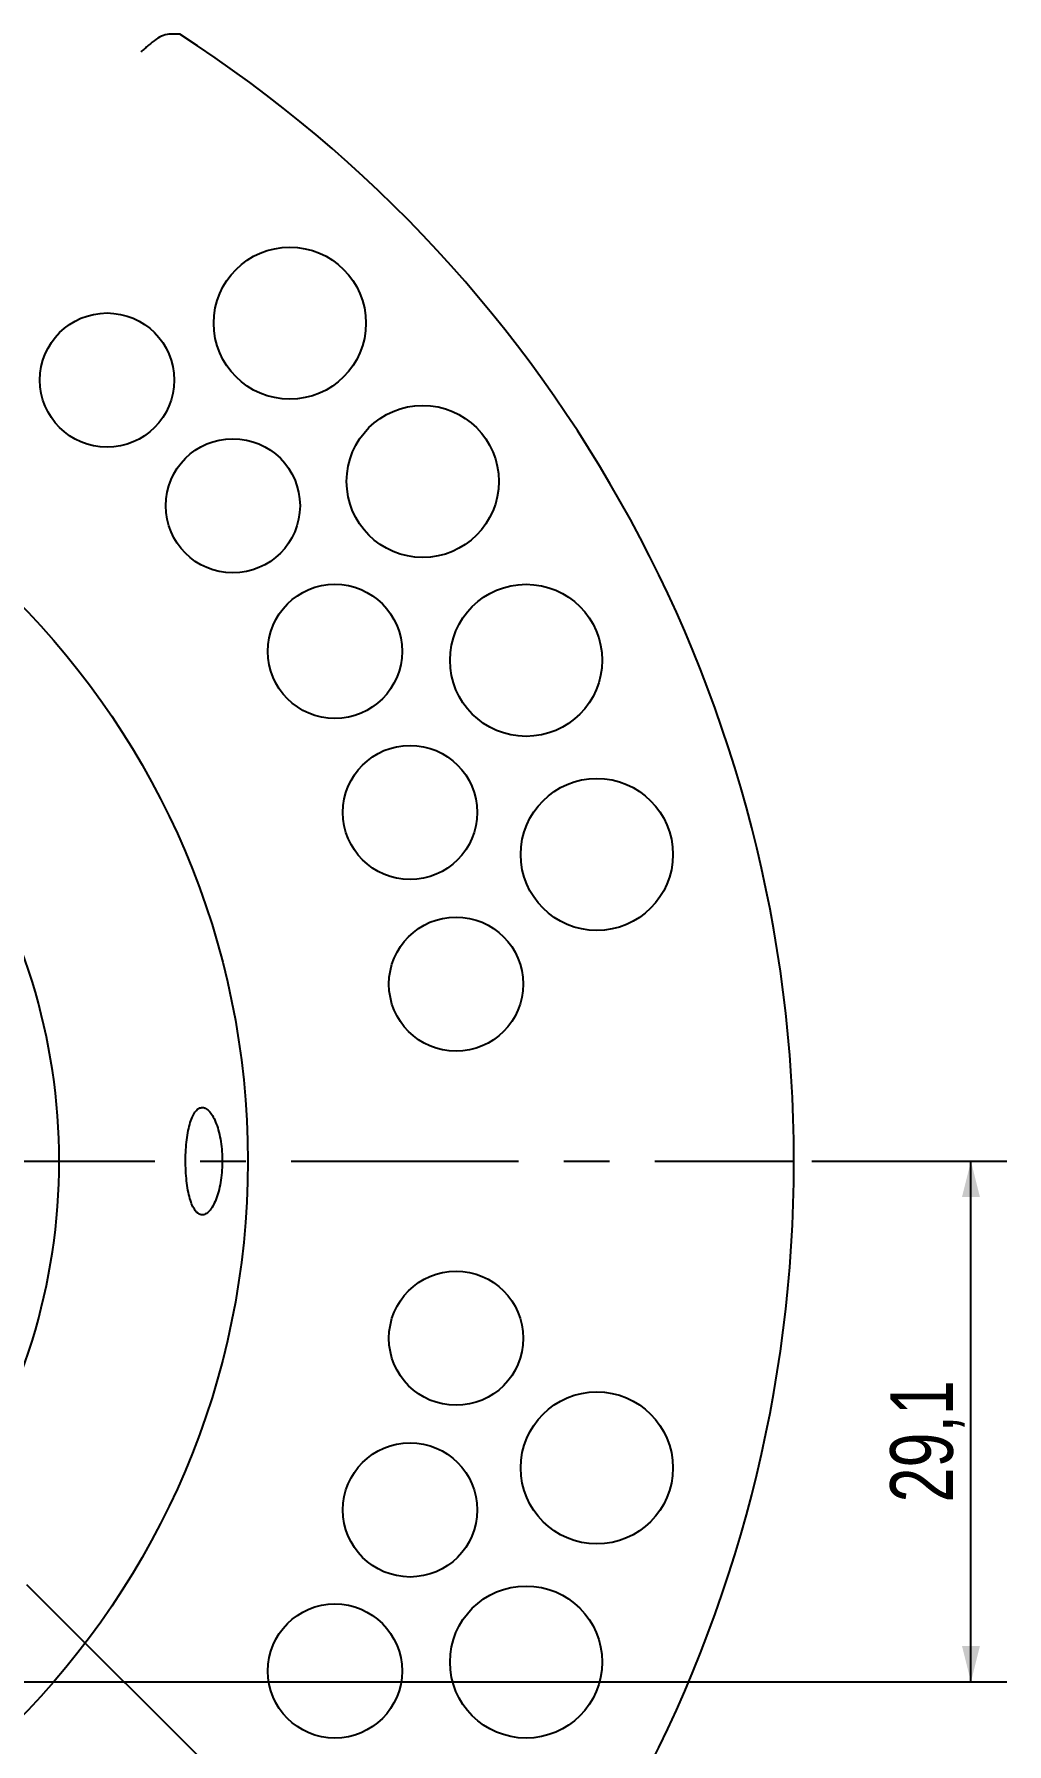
# Model space of a CAD drawing. Header units: millimetres. Extents: x 8 to 3888, y -9869 to 412.
# Drawn here: x 156.5 to 210.8, y 169.2 to 264.8 of the extents above; entities that cross this region are included whole.
import ezdxf

# ---------------------------------------------------------------- set-up
doc = ezdxf.new("R2010")
doc.units = ezdxf.units.MM
doc.linetypes.add('CENTERX2', pattern=[20.32, 12.7, -2.54, 2.54, -2.54])
for name, color, linetype in [('CENTERLINE', 4, 'CENTERX2'), ('DIMENSIONS', 2, 'Continuous'), ('TEXT', 2, 'Continuous')]:
    doc.layers.add(name, color=color, linetype=linetype)
doc.layers.add('OUTLINE', color=7, linetype='Continuous', lineweight=25)
doc.styles.add('SLDTEXTSTYLE0', font='TXT', dxfattribs={"width": 0.75})
doc.dimstyles.new('SLDDIMSTYLE1', dxfattribs={"dimtxt": 3.5, "dimasz": 2, "dimexe": 0, "dimexo": 0.0625, "dimgap": 0.875, "dimtad": 1, "dimrnd": 1e-09, "dimzin": 12, "dimdsep": 46, "dimtxsty": 'SLDTEXTSTYLE0', "dimsah": 1, "dimcen": 0.09, "dimadec": 0, "dimazin": 3, "dimtfac": 1, "dimtofl": 0, "dimtmove": 0, "dimatfit": 3, "dimfxl": 0, "dimfrac": 2, "dimtolj": 1, "dimtzin": 12, "dimarcsym": 0})
doc.dimstyles.new('SLDDIMSTYLE3', dxfattribs={"dimtxt": 3.5, "dimasz": 2, "dimexe": 0, "dimexo": 0.0625, "dimgap": 0.875, "dimtad": 1, "dimrnd": 1e-09, "dimzin": 12, "dimdsep": 46, "dimtxsty": 'SLDTEXTSTYLE0', "dimsah": 1, "dimcen": 0.09, "dimadec": 0, "dimazin": 3, "dimtfac": 1, "dimtmove": 0, "dimatfit": 0, "dimfxl": 0, "dimfrac": 2, "dimtolj": 1, "dimtzin": 12, "dimarcsym": 0})
doc.dimstyles.new('SLDDIMSTYLE5', dxfattribs={"dimtxt": 0.18, "dimasz": 1, "dimexe": 0, "dimexo": 0.0625, "dimgap": 0, "dimtad": 0, "dimtih": 1, "dimtoh": 1, "dimdec": 0, "dimrnd": 1e-09, "dimzin": 0, "dimdsep": 46, "dimtxsty": 'Standard', "dimblk1": 'DOT', "dimblk2": 'DOT', "dimsah": 1, "dimcen": 0.09, "dimadec": 0, "dimazin": 0, "dimtfac": 1, "dimtdec": 0, "dimtofl": 0, "dimtmove": 0, "dimatfit": 3, "dimldrblk": 'DOT', "dimfxl": 0, "dimfrac": 2, "dimtolj": 1, "dimtzin": 0, "dimarcsym": 0})

# ---------------------------------------------------------------- blocks, each defined once
blk = doc.blocks.new('_D_2')
at = {"layer": 'DIMENSIONS'}
for p, q in [((199.912, 201.757), (210.803, 201.757)), ((208.803, 172.656), (208.803, 201.757)), ((124.912, 172.656), (210.803, 172.656))]:
    blk.add_line(p, q, dxfattribs=at)
for points in [[(208.803, 201.757), (208.303, 199.757), (209.303, 199.757)], [(208.803, 172.656), (209.303, 174.656), (208.303, 174.656)]]:
    blk.add_solid(points, dxfattribs=at)
at = {"layer": 'DIMENSIONS', "insert": (204.291, 182.681), "char_height": 3.5, "attachment_point": 1, "rotation": 90, "style": 'SLDTEXTSTYLE0'}
blk.add_mtext('29,1', dxfattribs=at)
blk = doc.blocks.new('_D_5')
at = {"layer": 'DIMENSIONS'}
for p, q in [((156.054, 178.099), (189.569, 144.584)), ((147.569, 169.614), (181.084, 136.099)), ((188.155, 145.999), (190.983, 148.827)), ((179.67, 137.513), (188.155, 145.999)), ((179.67, 137.513), (176.841, 134.685))]:
    blk.add_line(p, q, dxfattribs=at)
for points in [[(188.155, 145.999), (189.923, 147.059), (189.215, 147.766)], [(179.67, 137.513), (177.902, 136.453), (178.609, 135.746)]]:
    blk.add_solid(points, dxfattribs=at)
at = {"layer": 'DIMENSIONS', "insert": (178.893, 143.118), "char_height": 3.5, "attachment_point": 1, "rotation": 45, "style": 'SLDTEXTSTYLE0'}
blk.add_mtext('12', dxfattribs=at)
blk = doc.blocks.new('_Dot')
at = {"color": 0, "linetype": 'ByBlock', "lineweight": -2}
blk.add_line((-0.5, 0), (-1, 0), dxfattribs=at)
at = {"color": 0, "linetype": 'ByBlock', "const_width": 0.5}
blk.add_lwpolyline([(-0.25, 0, 1), (0.25, 0, 1)], format="xyb", close=True, dxfattribs=at)

msp = doc.modelspace()

# ---------------------------------------------------------------- linework, layer by layer
at = {"layer": 'CENTERLINE'}
msp.add_line((48.91153, 201.75653), (198.91153, 201.75653), dxfattribs=at)
at = {"layer": 'OUTLINE'}
for centre, radius in [((170.75735, 248.60236), 4.25), ((160.55042, 245.42107), 3.75), ((123.91153, 201.75653), 44.5), ((178.18035, 239.75597), 4.25), ((167.57606, 238.39543), 3.75), ((173.27498, 230.25653), 3.75), ((183.95442, 229.75499), 4.25), ((177.47401, 221.25168), 3.75), ((187.90411, 218.9033), 4.25), ((180.04557, 211.65448), 3.75), ((180.04557, 191.85859), 3.75), ((187.90411, 184.60977), 4.25), ((177.47401, 182.26139), 3.75), ((183.95442, 173.75807), 4.25), ((173.27498, 173.25653), 3.75)]:
    msp.add_circle(centre, radius, dxfattribs=at)
for radius, start, end in [(75, 302.8598804, 57.1401196), (33.96882, 325.1736765, 34.8263235)]:
    msp.add_arc((123.91153, 201.75653), radius, start, end, dxfattribs=at)
for points, knots in [([(164.10953, 264.75653), (163.96884, 264.75653), (163.83262, 264.73088), (163.55679, 264.6304), (163.41828, 264.55528), (163.14329, 264.37029), (163.00321, 264.25798), (162.7958, 264.07776), (162.72675, 264.0155), (162.58764, 263.88776), (162.51648, 263.82125), (162.44723, 263.75653)], [0, 0, 0, 0, 0.25, 0.25, 0.5, 0.5, 0.75, 0.75, 0.875, 0.875, 1, 1, 1, 1]), ([(164.60551, 264.75653), (164.60551, 264.75653), (164.55235, 264.75653), (164.37259, 264.75653), (164.24932, 264.75653), (164.10953, 264.75653)], [0, 0, 0, 0, 0.5, 0.5, 1, 1, 1, 1]), ([(166.69104, 203.73345), (166.64026, 203.88248), (166.58515, 204.01622), (166.46728, 204.25435), (166.40378, 204.35964), (166.27322, 204.5337), (166.20647, 204.6026), (166.07052, 204.70447), (166.0009, 204.73713), (165.86536, 204.76291), (165.79874, 204.7568), (165.66782, 204.70564), (165.60456, 204.66066), (165.48525, 204.53529), (165.4283, 204.454), (165.32206, 204.25682), (165.27363, 204.14291), (165.18523, 203.88526), (165.14494, 203.7397), (165.07534, 203.42873), (165.0457, 203.26296), (164.99613, 202.91068), (164.97639, 202.72427), (164.94799, 202.34668), (164.93902, 202.15355), (164.93171, 201.75824), (164.9335, 201.56207), (164.94757, 201.17439), (164.96006, 200.98058), (164.99552, 200.60788), (165.01828, 200.42983), (165.07428, 200.09014), (165.10788, 199.92769), (165.18368, 199.6332), (165.2261, 199.49933), (165.32091, 199.25888), (165.37276, 199.1542), (165.48285, 198.98095), (165.54189, 198.911), (165.66636, 198.8083), (165.7305, 198.77635), (165.86268, 198.75016), (165.9315, 198.75639), (166.06808, 198.80723), (166.13607, 198.85134), (166.27112, 198.97705), (166.33809, 199.05914), (166.4647, 199.25423), (166.52513, 199.36782), (166.63933, 199.62833), (166.69146, 199.77163), (166.78474, 200.08125), (166.82637, 200.24978), (166.89574, 200.60257), (166.9234, 200.78539), (166.96441, 201.16375), (166.97767, 201.36088), (166.98822, 201.75171), (166.98581, 201.94715), (166.96536, 202.33807), (166.94728, 202.5313), (166.87217, 203.08673), (166.7926, 203.43538), (166.69104, 203.73345)], [0, 0, 0, 0, 0.03125, 0.03125, 0.0625, 0.0625, 0.09375, 0.09375, 0.125, 0.125, 0.15625, 0.15625, 0.1875, 0.1875, 0.21875, 0.21875, 0.25, 0.25, 0.28125, 0.28125, 0.3125, 0.3125, 0.34375, 0.34375, 0.375, 0.375, 0.40625, 0.40625, 0.4375, 0.4375, 0.46875, 0.46875, 0.5, 0.5, 0.53125, 0.53125, 0.5625, 0.5625, 0.59375, 0.59375, 0.625, 0.625, 0.65625, 0.65625, 0.6875, 0.6875, 0.71875, 0.71875, 0.75, 0.75, 0.78125, 0.78125, 0.8125, 0.8125, 0.84375, 0.84375, 0.875, 0.875, 0.90625, 0.90625, 0.9375, 0.9375, 1, 1, 1, 1])]:
    msp.add_open_spline(points, degree=3, knots=knots, dxfattribs=at)

# ---------------------------------------------------------------- dimensions: what is measured, and where the dimension line sits
at = {"layer": 'DIMENSIONS'}
for base, p1, p2, angle, dimstyle, picture, middle in [((208.80302, 201.75653), (123.91153, 172.65634), (198.91153, 201.75653), 90, 'SLDDIMSTYLE1', '_D_2', (208.80302, 187.20643)), ((188.15479, 145.99855), (146.86184, 170.32094), (155.34712, 178.80622), 45, 'SLDDIMSTYLE3', '_D_5', (183.91215, 141.75591))]:
    dim = msp.add_linear_dim(base=base, p1=p1, p2=p2, angle=angle, dimstyle=dimstyle, dxfattribs=at)
    dim.commit()
    dim.dimension.update_dxf_attribs({"geometry": picture, "text_midpoint": middle, "dimtype": 160})

# ---------------------------------------------------------------- leaders
at = {"layer": 'TEXT'}
msp.add_leader([(150.17137, 175.95421), (167.66221, 119.21635)], dimstyle='SLDDIMSTYLE5', dxfattribs=at)

doc.saveas('drawing.dxf')
